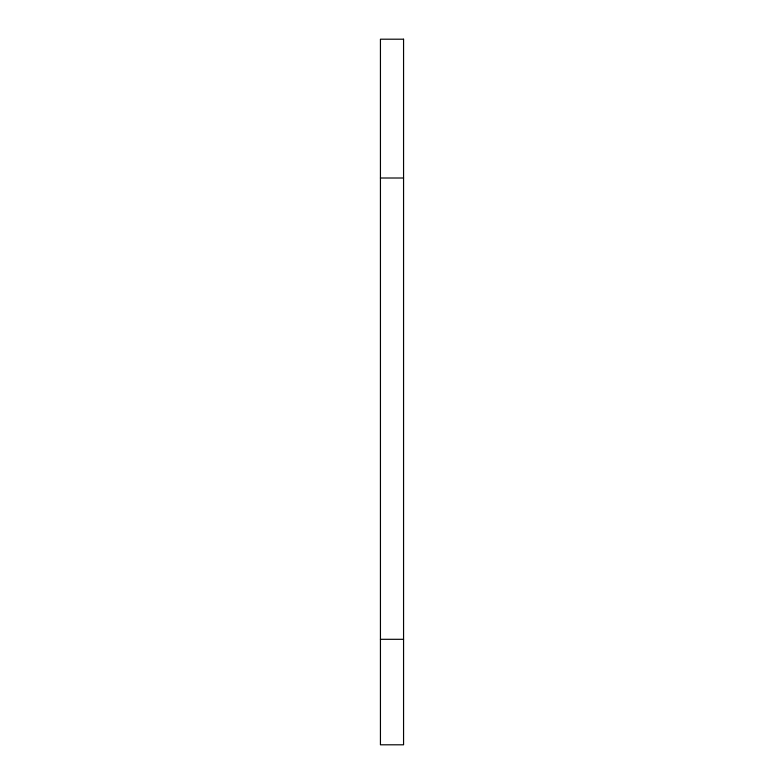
<?xml version="1.0" encoding="UTF-8"?>
<svg xmlns="http://www.w3.org/2000/svg" width="784" height="784" viewBox="0 0 784 784"><rect width="100%" height="100%" fill="white"/><g stroke="black" fill="none" stroke-linecap="round" stroke-linejoin="round"><path stroke-width="1.18" d="M380.436 178.007L403.564 178.007M380.436 639.303L403.564 639.303M403.564 39.2L380.436 39.2L380.436 744.8L403.564 744.8L403.564 39.2"/></g></svg>
